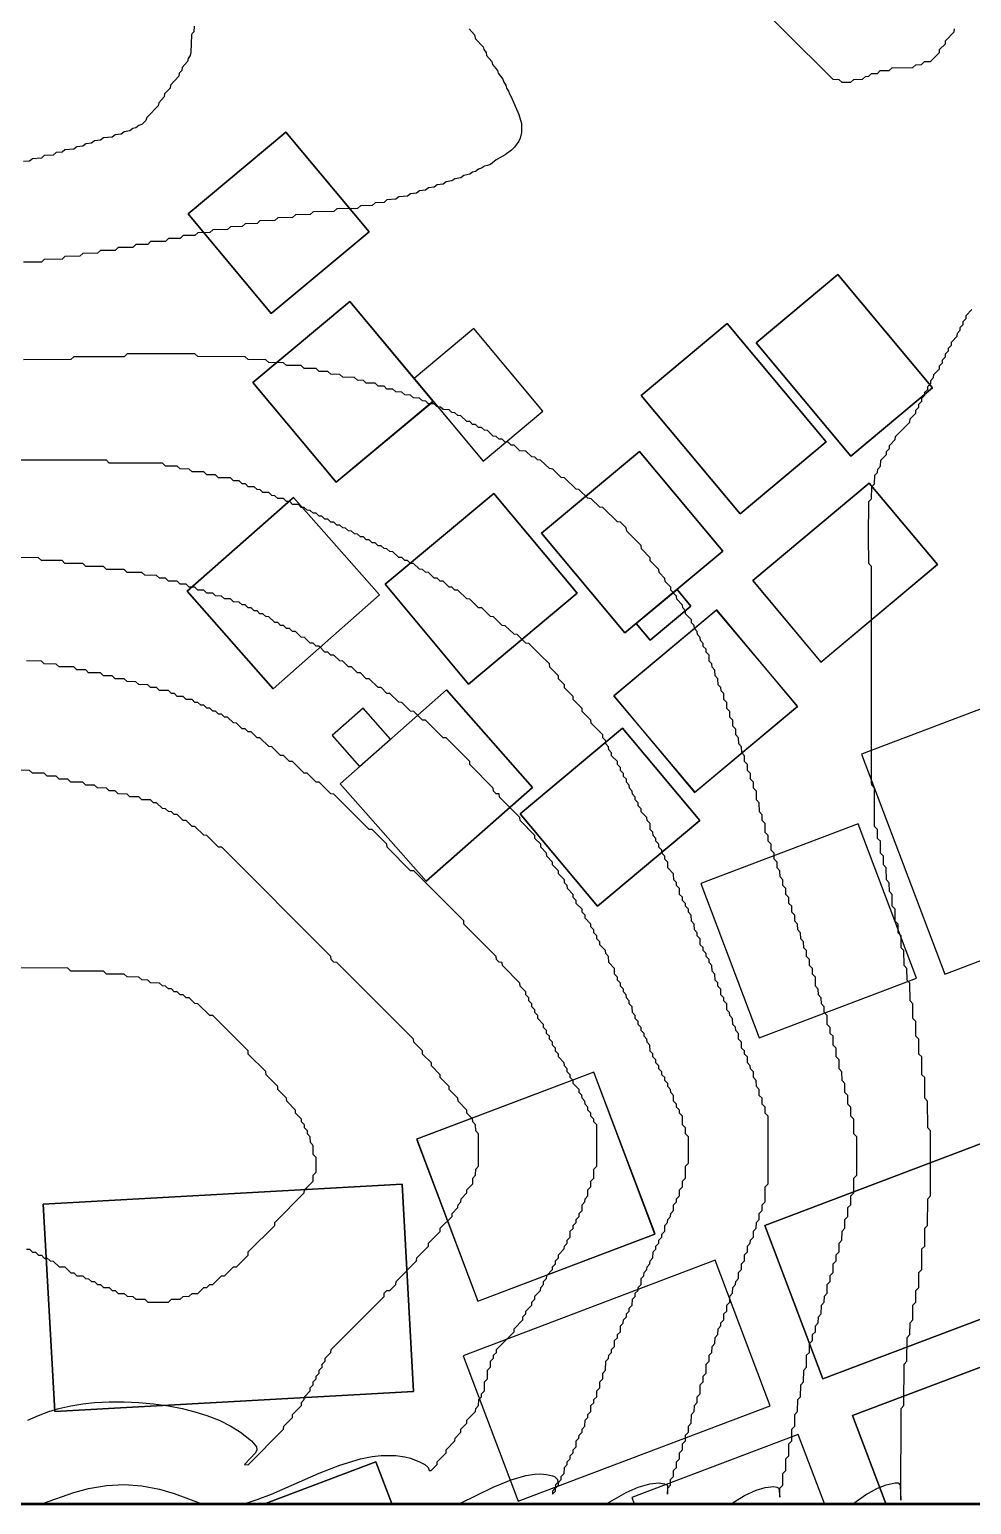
# Model space of a CAD drawing. Header units: millimetres. Extents: x 0 to 1200, y 0 to 1080.
# Drawn here: x 334.2 to 493.7, y 0 to 249.7 of the extents above; entities that cross this region are included whole.
import ezdxf

# ---------------------------------------------------------------- set-up
doc = ezdxf.new("R2010")
doc.units = ezdxf.units.MM
for name, color, linetype in [('BLDG_BOX_CAMPUS', 5, 'Continuous'), ('BLDG_BOX_RASTER', 1, 'Continuous'), ('BLDG_FOOTPRINT_CAMPUS', 8, 'Continuous'), ('BLDG_FOOTPRINT_RASTER', 12, 'Continuous'), ('CONTOUR_44', 5, 'Continuous'), ('CONTOUR_45', 5, 'Continuous'), ('CONTOUR_46', 150, 'Continuous'), ('CONTOUR_47', 150, 'Continuous'), ('CONTOUR_48', 130, 'Continuous'), ('CONTOUR_49', 90, 'Continuous'), ('CONTOUR_50', 90, 'Continuous'), ('CONTOUR_51', 3, 'Continuous'), ('CONTOUR_52', 60, 'Continuous'), ('CONTOUR_53', 50, 'Continuous'), ('CONTOUR_54', 40, 'Continuous'), ('CONTOUR_55', 40, 'Continuous'), ('CONTOUR_56', 30, 'Continuous'), ('CONTOUR_57', 30, 'Continuous'), ('CONTOUR_58', 22, 'Continuous'), ('CONTOUR_59', 22, 'Continuous'), ('CONTOUR_60', 14, 'Continuous'), ('CONTOUR_61', 14, 'Continuous'), ('CONTOUR_62', 12, 'Continuous'), ('CONTOUR_63', 12, 'Continuous'), ('CONTOUR_64', 6, 'Continuous'), ('CONTOUR_65', 6, 'Continuous'), ('CONTOUR_66', 8, 'Continuous'), ('CONTOUR_67', 7, 'Continuous'), ('MODEL_BOUNDARY', 7, 'Continuous')]:
    doc.layers.add(name, color=color, linetype=linetype)

msp = doc.modelspace()

# ---------------------------------------------------------------- linework, layer by layer
at = {"layer": 'BLDG_BOX_CAMPUS'}
for points in [[(391.75, 215.42, 122.3), (377.65, 232.31, 121.37), (361.07, 218.46, 121.7), (375.17, 201.58, 123.29), (391.75, 215.42, 122.3)], [(457.22, 196.63, 122.87), (473.25, 177.45, 122.25), (487.07, 188.99, 121.95), (471.04, 208.17, 122.72), (457.22, 196.63, 122.87)], [(372.03, 189.93, 124.34), (386.16, 173.02, 125.44), (402.56, 186.72, 123.97), (388.44, 203.63, 123.1), (372.03, 189.93, 124.34)], [(437.77, 187.71, 123.33), (454.52, 167.71, 123.13), (469.06, 179.89, 122.45), (452.31, 199.89, 122.96), (437.77, 187.71, 123.33)], [(421.14, 185.08, 123.7), (409.47, 199.05, 123.28), (399.34, 190.59, 123.82), (411.01, 176.62, 124.32), (421.14, 185.08, 123.7)], [(451.6, 161.37, 123.38), (437.5, 178.26, 123.54), (420.92, 164.41, 124.67), (435.02, 147.53, 124.8), (451.6, 161.37, 123.38)], [(476.38, 172.9, 122.03), (456.65, 156.39, 123.21), (468.21, 142.59, 122.64), (487.93, 159.1, 121.19), (476.38, 172.9, 122.03)], [(378.91, 170.47, 125.91), (360.92, 154.59, 128.07), (375.48, 138.09, 129.04), (393.47, 153.98, 126.68), (378.91, 170.47, 125.91)], [(408.52, 138.88, 127.03), (426.94, 154.27, 124.95), (412.84, 171.15, 124.6), (394.42, 155.77, 126.49), (408.52, 138.88, 127.03)], [(439.3, 146.31, 124.57), (446.19, 152.07, 123.92), (443.84, 154.89, 123.95), (436.94, 149.13, 124.6), (439.3, 146.31, 124.57)], [(446.81, 120.5, 125), (464.25, 135.08, 123.04), (450.58, 151.45, 123.68), (433.13, 136.88, 125.46), (446.81, 120.5, 125)], [(401.38, 105.51, 129.97), (419.37, 121.39, 127.44), (404.81, 137.88, 127.34), (386.82, 122, 129.76), (401.38, 105.51, 129.97)], [(385.49, 130.16, 129.15), (390.12, 124.91, 129.28), (395.37, 129.55, 128.57), (390.73, 134.79, 128.43), (385.49, 130.16, 129.15)], [(430.36, 101.26, 127.67), (447.7, 115.75, 125.11), (434.62, 131.4, 125.62), (417.28, 116.92, 127.94), (430.36, 101.26, 127.67)]]:
    msp.add_polyline3d(points, close=True, dxfattribs=at)
at = {"layer": 'BLDG_BOX_RASTER'}
for points in [[(511.93, 98.4, 118.21), (497.84, 135.61, 120.12), (475.07, 126.99, 122.16), (489.16, 89.78, 121.15), (511.93, 98.4, 118.21)], [(474.48, 115.2, 122.34), (447.88, 105.13, 125.55), (457.77, 79, 125.57), (484.37, 89.08, 121.8), (474.48, 115.2, 122.34)], [(410.14, 34.43, 130.72), (440.16, 45.8, 128.12), (429.79, 73.2, 129.44), (399.76, 61.83, 132.42), (410.14, 34.43, 130.72)], [(468.52, 21.25, 123.61), (526.76, 43.3, 115.95), (516.93, 69.28, 117.11), (458.68, 47.22, 125.81), (468.52, 21.25, 123.61)], [(338.51, 15.76, 131.97), (399.25, 19.13, 130.66), (397.3, 54.2, 132.53), (336.56, 50.83, 134.12), (338.51, 15.76, 131.97)], [(450.3, 41.33, 126.6), (407.63, 25.18, 130.43), (416.95, 0.56, 127.32), (459.62, 16.72, 124.51), (450.3, 41.33, 126.6)], [(473.56, 15.08, 122.87), (479.27, 0, 121.71), (506.07, 0, 119.26), (497, 23.95, 120.34), (473.56, 15.08, 122.87)], [(468.84, 0, 122.48), (464.36, 11.83, 123.86), (436.18, 1.16, 125.8), (436.62, 0, 125.63), (468.84, 0, 122.48)], [(395.61, 0, 128.71), (392.86, 7.25, 129.88), (373.71, 0, 129.74), (395.61, 0, 128.71)]]:
    msp.add_polyline3d(points, close=True, dxfattribs=at)
at = {"layer": 'BLDG_FOOTPRINT_CAMPUS'}
for points in [[(361.07, 218.46, 121.7), (377.65, 232.31, 121.37), (391.75, 215.42, 122.3), (375.17, 201.58, 123.29), (361.07, 218.46, 121.7)], [(457.22, 196.63, 122.87), (471.04, 208.17, 122.72), (487.07, 188.99, 121.95), (473.25, 177.45, 122.25), (457.22, 196.63, 122.87)], [(372.05, 189.91, 124.34), (388.44, 203.63, 123.1), (402.54, 186.75, 123.97), (386.16, 173.02, 125.44), (372.05, 189.91, 124.34)], [(437.77, 187.71, 123.33), (452.31, 199.89, 122.96), (469.06, 179.89, 122.45), (454.52, 167.71, 123.13), (437.77, 187.71, 123.33)], [(402.55, 186.75, 123.97), (411.01, 176.62, 124.32), (421.14, 185.08, 123.7), (409.47, 199.05, 123.28), (399.34, 190.59, 123.82), (402.55, 186.75, 123.97)], [(420.92, 164.41, 124.67), (437.5, 178.26, 123.54), (451.6, 161.37, 123.38), (435.02, 147.53, 124.8), (420.92, 164.41, 124.67)], [(468.23, 142.6, 122.64), (456.65, 156.39, 123.21), (476.36, 172.88, 122.03), (487.93, 159.1, 121.19), (468.23, 142.6, 122.64)], [(360.92, 154.59, 128.07), (378.91, 170.47, 125.91), (393.47, 153.98, 126.68), (375.48, 138.09, 129.04), (360.92, 154.59, 128.07)], [(394.42, 155.77, 126.49), (412.84, 171.15, 124.6), (426.94, 154.27, 124.95), (408.52, 138.88, 127.03), (394.42, 155.77, 126.49)], [(436.94, 149.13, 124.6), (443.84, 154.89, 123.95), (446.19, 152.07, 123.92), (439.3, 146.31, 124.57), (436.94, 149.13, 124.6)], [(446.91, 120.59, 124.99), (433.13, 136.88, 125.46), (450.48, 151.36, 123.69), (464.25, 135.08, 123.04), (446.91, 120.59, 124.99)], [(386.82, 122, 129.76), (404.81, 137.88, 127.34), (419.37, 121.39, 127.44), (401.38, 105.51, 129.97), (386.82, 122, 129.76)], [(385.49, 130.16, 129.15), (390.12, 124.91, 129.28), (395.37, 129.55, 128.57), (390.73, 134.79, 128.43), (385.49, 130.16, 129.15)], [(430.36, 101.26, 127.67), (417.28, 116.92, 127.94), (434.62, 131.4, 125.62), (447.7, 115.75, 125.11), (430.36, 101.26, 127.67)]]:
    msp.add_polyline3d(points, close=True, dxfattribs=at)
at = {"layer": 'BLDG_FOOTPRINT_RASTER'}
for points in [[(497.84, 135.61, 120.12), (475.07, 126.99, 122.16), (489.16, 89.78, 121.15), (511.93, 98.4, 118.21), (497.84, 135.61, 120.12)], [(474.48, 115.2, 122.34), (447.88, 105.13, 125.55), (457.77, 79, 125.57), (484.37, 89.08, 121.8), (474.48, 115.2, 122.34)], [(429.79, 73.2, 129.44), (399.81, 61.85, 132.42), (410.14, 34.43, 130.72), (440.11, 45.78, 128.12), (429.79, 73.2, 129.44)], [(458.68, 47.22, 125.81), (516.93, 69.28, 117.11), (526.76, 43.3, 115.95), (468.52, 21.25, 123.61), (458.68, 47.22, 125.81)], [(397.3, 54.2, 132.53), (399.25, 19.13, 130.66), (338.51, 15.76, 131.97), (336.56, 50.83, 134.12), (397.3, 54.2, 132.53)], [(450.3, 41.33, 126.6), (407.63, 25.18, 130.43), (416.95, 0.56, 127.32), (459.62, 16.72, 124.51), (450.3, 41.33, 126.6)], [(473.56, 15.08, 122.87), (497, 23.95, 120.34), (506.07, 0, 119.26), (479.27, 0, 121.71), (473.56, 15.08, 122.87)], [(464.36, 11.83, 123.86), (436.18, 1.16, 125.8), (436.62, 0, 125.63), (468.84, 0, 122.48), (464.36, 11.83, 123.86)], [(373.71, 0, 129.74), (392.86, 7.25, 129.88), (395.61, 0, 128.71), (373.71, 0, 129.74)]]:
    msp.add_polyline3d(points, close=True, dxfattribs=at)
at = {"layer": 'CONTOUR_44'}
msp.add_polyline3d([(0.25, 0.25, 88), (1199.75, 0.25, 88), (1199.75, 1079.75, 88), (0.25, 1079.75, 88), (0.25, 0.25, 88)], close=True, dxfattribs=at)
at = {"layer": 'CONTOUR_45'}
msp.add_polyline3d([(0.25, 0.25, 90), (1199.75, 0.25, 90), (1199.75, 1079.75, 90), (0.25, 1079.75, 90), (0.25, 0.25, 90)], close=True, dxfattribs=at)
at = {"layer": 'CONTOUR_46'}
msp.add_polyline3d([(0.25, 915.77, 92), (0.25, 0.25, 92), (0.25, 0.25, 92), (1199.75, 0.25, 92)], dxfattribs=at)
at = {"layer": 'CONTOUR_47'}
msp.add_polyline3d([(0.25, 720.72, 94), (0.25, 0.25, 94), (0.25, 0.25, 94), (1199.75, 0.25, 94)], dxfattribs=at)
at = {"layer": 'CONTOUR_48'}
msp.add_polyline3d([(0.25, 0.25, 96), (1199.75, 0.25, 96)], dxfattribs=at)
at = {"layer": 'CONTOUR_49'}
msp.add_polyline3d([(0.25, 0.25, 98), (1199.75, 0.25, 98)], dxfattribs=at)
at = {"layer": 'CONTOUR_50'}
msp.add_polyline3d([(0.25, 0.25, 100), (1199.75, 0.25, 100)], dxfattribs=at)
at = {"layer": 'CONTOUR_51'}
msp.add_polyline3d([(0.25, 0.25, 102), (1059.39, 0.25, 102)], dxfattribs=at)
at = {"layer": 'CONTOUR_52'}
msp.add_polyline3d([(0.25, 0.25, 104), (1020.29, 0.25, 104)], dxfattribs=at)
at = {"layer": 'CONTOUR_53'}
msp.add_polyline3d([(0.25, 0.25, 106), (991.3, 0.25, 106)], dxfattribs=at)
at = {"layer": 'CONTOUR_54'}
msp.add_polyline3d([(0.25, 0.25, 108), (968.77, 0.25, 108)], dxfattribs=at)
at = {"layer": 'CONTOUR_55'}
msp.add_polyline3d([(0.25, 0.25, 110), (945.28, 0.25, 110)], dxfattribs=at)
at = {"layer": 'CONTOUR_56'}
msp.add_polyline3d([(0.25, 0.25, 112), (599.29, 0.25, 112)], dxfattribs=at)
at = {"layer": 'CONTOUR_57'}
msp.add_polyline3d([(0.25, 0.25, 114), (570.06, 0.25, 114)], dxfattribs=at)
at = {"layer": 'CONTOUR_58'}
msp.add_polyline3d([(0.25, 0.25, 116), (543.48, 0.25, 116)], dxfattribs=at)
at = {"layer": 'CONTOUR_59'}
msp.add_polyline3d([(0.25, 0.25, 118), (518.98, 0.25, 118)], dxfattribs=at)
at = {"layer": 'CONTOUR_60'}
for points in [[(362.12, 250.25, 120), (362.04, 249.25, 120), (361.75, 248.96, 120), (361.65, 248.75, 120), (361.55, 245.75, 120), (361.45, 245.25, 120), (361.08, 244.75, 120), (360.98, 244.25, 120), (360.11, 243.25, 120), (360.02, 242.75, 120), (359.6, 242.25, 120), (359.5, 241.75, 120), (358.12, 240.25, 120), (358.03, 239.75, 120), (357.12, 238.75, 120), (357.02, 238.25, 120), (356.11, 237.25, 120), (356, 236.75, 120), (354.25, 234.95, 120), (354.09, 234.75, 120), (353.94, 234.25, 120), (353.25, 233.57, 120), (352.75, 233.43, 120), (352.25, 233.01, 120), (351.75, 232.91, 120), (351.25, 232.51, 120), (350.25, 232.37, 120), (349.75, 231.97, 120), (348.75, 231.86, 120), (348.25, 231.45, 120), (346.75, 231.34, 120), (346.25, 230.91, 120), (345.25, 230.83, 120), (344.75, 230.41, 120), (343.75, 230.33, 120), (343.25, 229.9, 120), (342.25, 229.83, 120), (341.75, 229.4, 120), (340.25, 229.32, 120), (339.75, 228.88, 120), (338.75, 228.82, 120), (338.25, 228.38, 120), (336.75, 228.31, 120), (336.25, 227.87, 120), (334.75, 227.8, 120), (334.25, 227.36, 120), (333.25, 227.31, 120)], [(58.25, 0.25, 120), (495.83, 0.25, 120)]]:
    msp.add_polyline3d(points, dxfattribs=at)
at = {"layer": 'CONTOUR_61'}
for points in [[(408.66, 249.75, 122), (409.58, 248.75, 122), (409.65, 248.25, 122), (409.75, 248.1, 122), (411.03, 246.75, 122), (411.12, 246.25, 122), (411.54, 245.75, 122), (411.62, 245.25, 122), (412.49, 244.25, 122), (412.59, 243.75, 122), (413.44, 242.75, 122), (413.56, 242.25, 122), (414.37, 241.25, 122), (414.51, 240.75, 122), (414.86, 240.25, 122), (415, 239.75, 122), (415.32, 239.25, 122), (415.48, 238.75, 122), (415.77, 238.25, 122), (417.05, 235.25, 122), (417.5, 233.75, 122), (417.5, 232.25, 122), (417.28, 231.25, 122), (417.06, 230.75, 122), (416.31, 229.75, 122), (415.84, 229.25, 122), (414.75, 228.45, 122), (413.25, 227.6, 122), (412.25, 226.84, 122), (411.75, 226.62, 122), (411.25, 226.51, 122), (410.75, 226.17, 122), (410.25, 226.01, 122), (409.75, 225.65, 122), (409.25, 225.49, 122), (408.75, 225.15, 122), (407.75, 224.94, 122), (407.25, 224.58, 122), (406.25, 224.41, 122), (405.75, 224.04, 122), (404.75, 223.89, 122), (404.25, 223.51, 122), (403.25, 223.38, 122), (402.75, 222.98, 122), (401.75, 222.87, 122), (401.25, 222.46, 122), (400.25, 222.36, 122), (399.75, 221.95, 122), (398.75, 221.85, 122), (398.25, 221.44, 122), (396.75, 221.34, 122), (396.25, 220.92, 122), (394.75, 220.83, 122), (394.25, 220.4, 122), (392.75, 220.32, 122), (392.25, 219.89, 122), (390.25, 219.81, 122), (389.75, 219.38, 122), (386.25, 219.3, 122), (385.75, 218.85, 122), (382.25, 218.79, 122), (381.75, 218.33, 122), (379.25, 218.29, 122), (378.75, 217.82, 122), (376.25, 217.78, 122), (375.75, 217.31, 122), (373.25, 217.28, 122), (372.75, 216.81, 122), (370.75, 216.78, 122), (370.25, 216.3, 122), (368.25, 216.27, 122), (367.75, 215.8, 122), (365.25, 215.77, 122), (364.75, 215.29, 122), (362.75, 215.27, 122), (362.25, 214.79, 122), (360.25, 214.77, 122), (359.75, 214.29, 122), (357.75, 214.27, 122), (357.25, 213.79, 122), (354.75, 213.77, 122), (354.25, 213.29, 122), (352.25, 213.27, 122), (351.75, 212.79, 122), (349.25, 212.77, 122), (348.75, 212.28, 122), (346.25, 212.27, 122), (345.75, 211.78, 122), (343.25, 211.77, 122), (342.75, 211.28, 122), (340.25, 211.26, 122), (339.75, 210.78, 122), (336.75, 210.76, 122), (336.25, 210.28, 122), (333.25, 210.26, 122)], [(101.75, 0.25, 122), (473.77, 0.25, 122), (475.75, 1.62, 122), (477.75, 2.74, 122), (479.25, 3.35, 122), (480.75, 3.66, 122), (481.25, 3.64, 122), (481.62, 3.25, 122), (481.75, 0.75, 122), (481.78, 16.25, 122), (482.26, 16.75, 122), (482.28, 23.75, 122), (482.76, 24.25, 122), (482.78, 28.25, 122), (483.26, 28.75, 122), (483.28, 30.75, 122), (483.76, 31.25, 122), (483.78, 33.75, 122), (484.26, 34.25, 122), (484.28, 36.25, 122), (484.76, 36.75, 122), (484.77, 39.25, 122), (485.26, 39.75, 122), (485.27, 43.25, 122), (485.76, 43.75, 122), (485.77, 46.75, 122), (486.26, 47.25, 122), (486.27, 51.75, 122), (486.76, 52.25, 122), (486.76, 63.25, 122), (486.27, 63.75, 122), (486.26, 68.25, 122), (485.77, 68.75, 122), (485.76, 72.25, 122), (485.27, 72.75, 122), (485.26, 75.75, 122), (484.77, 76.25, 122), (484.76, 78.75, 122), (484.27, 79.25, 122), (484.26, 81.75, 122), (483.77, 82.25, 122), (483.76, 84.75, 122), (483.28, 85.25, 122), (483.26, 88.25, 122), (482.78, 88.75, 122), (482.76, 90.75, 122), (482.28, 91.25, 122), (482.26, 93.75, 122), (481.78, 94.25, 122), (481.76, 96.25, 122), (481.28, 96.75, 122), (481.26, 98.25, 122), (480.78, 98.75, 122), (480.76, 100.75, 122), (480.28, 101.25, 122), (480.26, 103.25, 122), (479.78, 103.75, 122), (479.77, 105.25, 122), (479.28, 105.75, 122), (479.27, 107.75, 122), (478.78, 108.25, 122), (478.77, 109.75, 122), (478.28, 110.25, 122), (478.27, 112.25, 122), (477.78, 112.75, 122), (477.77, 114.25, 122), (477.29, 114.75, 122), (477.27, 121.25, 122), (476.79, 121.75, 122), (476.78, 122.25, 122), (476.77, 158.75, 122), (476.3, 159.25, 122), (476.28, 163.75, 122), (476.32, 169.75, 122), (476.78, 170.25, 122), (476.82, 172.25, 122), (477.28, 172.75, 122), (477.32, 174.25, 122), (477.75, 174.68, 122), (477.81, 175.25, 122), (478.29, 175.75, 122), (478.33, 176.75, 122), (479.29, 177.75, 122), (479.31, 178.25, 122), (479.79, 178.75, 122), (479.81, 179.25, 122), (480.79, 180.25, 122), (480.81, 180.75, 122), (483.25, 183.21, 122), (483.3, 183.75, 122), (484.28, 184.75, 122), (484.29, 185.25, 122), (484.78, 185.75, 122), (484.79, 186.25, 122), (485.28, 186.75, 122), (485.29, 187.25, 122), (485.78, 187.75, 122), (485.79, 188.25, 122), (486.28, 188.75, 122), (486.29, 189.25, 122), (486.78, 189.75, 122), (486.8, 190.25, 122), (487.28, 190.75, 122), (487.3, 191.25, 122), (488.28, 192.25, 122), (488.29, 192.75, 122), (488.78, 193.25, 122), (488.79, 193.75, 122), (489.28, 194.25, 122), (489.29, 194.75, 122), (489.78, 195.25, 122), (489.79, 195.75, 122), (490.28, 196.25, 122), (490.3, 196.75, 122), (491.27, 197.75, 122), (491.29, 198.25, 122), (491.78, 198.75, 122), (491.79, 199.25, 122), (492.28, 199.75, 122), (492.29, 200.25, 122), (492.78, 200.75, 122), (492.8, 201.25, 122), (493.77, 202.25, 122)]]:
    msp.add_polyline3d(points, dxfattribs=at)
at = {"layer": 'CONTOUR_62'}
for points in [[(453.75, 257.69, 124), (470.22, 241.25, 124), (471.25, 241.21, 124), (471.75, 240.73, 124), (471.75, 240.73, 124), (473.25, 240.73, 124), (473.75, 241.21, 124), (475.25, 241.23, 124), (475.75, 241.71, 124), (476.3, 241.75, 124), (476.75, 242.2, 124), (477.75, 242.22, 124), (478.25, 242.7, 124), (479.75, 242.72, 124), (480.25, 243.2, 124), (483.75, 243.23, 124), (484.25, 243.71, 124), (485.25, 243.73, 124), (485.75, 244.22, 124), (486.77, 244.25, 124), (488.27, 245.75, 124), (488.29, 246.25, 124), (489.27, 247.25, 124), (489.29, 247.75, 124), (490.78, 249.25, 124), (490.8, 249.75, 124)], [(168.75, 0.25, 124), (453.15, 0.25, 124), (455.25, 1.5, 124), (457.25, 2.44, 124), (458.75, 2.89, 124), (460.25, 3.03, 124), (460.75, 2.96, 124), (461.09, 2.75, 124), (461.25, 1.24, 124), (461.26, 2.75, 124), (461.76, 3.25, 124), (461.77, 5.25, 124), (462.26, 5.75, 124), (462.27, 7.75, 124), (462.76, 8.25, 124), (462.77, 10.25, 124), (463.26, 10.75, 124), (463.28, 12.75, 124), (463.76, 13.25, 124), (463.78, 15.25, 124), (464.26, 15.75, 124), (464.28, 17.75, 124), (464.76, 18.25, 124), (464.78, 20.25, 124), (465.26, 20.75, 124), (465.28, 22.75, 124), (465.76, 23.25, 124), (465.78, 25.25, 124), (466.26, 25.75, 124), (466.28, 27.25, 124), (466.77, 27.75, 124), (466.78, 28.75, 124), (467.26, 29.25, 124), (467.28, 30.25, 124), (467.76, 30.75, 124), (467.78, 31.75, 124), (468.26, 32.25, 124), (468.28, 33.75, 124), (468.76, 34.25, 124), (468.78, 35.25, 124), (469.26, 35.75, 124), (469.28, 37.25, 124), (469.76, 37.75, 124), (469.77, 38.75, 124), (470.26, 39.25, 124), (470.28, 40.75, 124), (470.76, 41.25, 124), (470.77, 42.25, 124), (471.26, 42.75, 124), (471.27, 44.25, 124), (471.76, 44.75, 124), (471.77, 46.25, 124), (472.26, 46.75, 124), (472.27, 48.25, 124), (472.76, 48.75, 124), (472.77, 50.25, 124), (473.26, 50.75, 124), (473.27, 52.25, 124), (473.76, 52.75, 124), (473.77, 55.25, 124), (474.26, 55.75, 124), (474.26, 62.25, 124), (473.77, 62.75, 124), (473.76, 65.25, 124), (473.27, 65.75, 124), (473.26, 67.25, 124), (472.77, 67.75, 124), (472.76, 69.25, 124), (472.27, 69.75, 124), (472.26, 71.25, 124), (471.77, 71.75, 124), (471.76, 73.25, 124), (471.27, 73.75, 124), (471.26, 75.25, 124), (470.77, 75.75, 124), (470.76, 77.25, 124), (470.27, 77.75, 124), (470.26, 79.25, 124), (469.77, 79.75, 124), (469.76, 80.75, 124), (469.27, 81.25, 124), (469.26, 82.75, 124), (468.77, 83.25, 124), (468.76, 84.25, 124), (468.27, 84.75, 124), (468.26, 85.75, 124), (467.78, 86.25, 124), (467.76, 87.25, 124), (467.28, 87.75, 124), (467.26, 89.25, 124), (466.78, 89.75, 124), (466.76, 90.75, 124), (466.28, 91.25, 124), (466.26, 92.25, 124), (465.78, 92.75, 124), (465.76, 93.75, 124), (465.28, 94.25, 124), (465.26, 95.25, 124), (464.78, 95.75, 124), (464.76, 96.75, 124), (464.28, 97.25, 124), (464.26, 98.25, 124), (463.78, 98.75, 124), (463.77, 99.75, 124), (463.28, 100.25, 124), (463.27, 101.25, 124), (462.78, 101.75, 124), (462.77, 102.75, 124), (462.28, 103.25, 124), (462.27, 104.25, 124), (461.78, 104.75, 124), (461.77, 105.75, 124), (461.28, 106.25, 124), (461.27, 107.25, 124), (460.78, 107.75, 124), (460.77, 108.75, 124), (460.28, 109.25, 124), (460.27, 110.25, 124), (459.78, 110.75, 124), (459.77, 111.75, 124), (459.28, 112.25, 124), (459.27, 113.25, 124), (458.78, 113.75, 124), (458.77, 115.25, 124), (458.28, 115.75, 124), (458.27, 116.75, 124), (457.79, 117.25, 124), (457.77, 118.75, 124), (457.28, 119.25, 124), (457.27, 120.75, 124), (456.78, 121.25, 124), (456.77, 122.25, 124), (456.28, 122.75, 124), (456.27, 123.75, 124), (455.79, 124.25, 124), (455.77, 125.25, 124), (455.29, 125.75, 124), (455.27, 126.75, 124), (454.79, 127.25, 124), (454.77, 128.25, 124), (454.29, 128.75, 124), (454.27, 129.75, 124), (453.79, 130.25, 124), (453.77, 131.25, 124), (453.29, 131.75, 124), (453.27, 132.75, 124), (452.79, 133.25, 124), (452.77, 134.25, 124), (452.29, 134.75, 124), (452.27, 135.75, 124), (451.79, 136.25, 124), (451.77, 137.25, 124), (451.29, 137.75, 124), (451.25, 138.29, 124), (450.79, 138.75, 124), (450.77, 139.75, 124), (450.29, 140.25, 124), (450.27, 141.25, 124), (449.79, 141.75, 124), (449.75, 142.3, 124), (449.3, 142.75, 124), (449.27, 143.75, 124), (448.79, 144.25, 124), (448.78, 144.75, 124), (448.29, 145.25, 124), (448.28, 145.75, 124), (447.79, 146.25, 124), (447.78, 146.75, 124), (447.3, 147.25, 124), (447.28, 147.75, 124), (446.8, 148.25, 124), (446.75, 148.8, 124), (446.3, 149.25, 124), (446.28, 149.75, 124), (445.3, 150.75, 124), (445.28, 151.25, 124), (444.8, 151.75, 124), (444.78, 152.25, 124), (443.8, 153.25, 124), (443.78, 153.75, 124), (442.81, 154.75, 124), (442.78, 155.25, 124), (441.81, 156.25, 124), (441.78, 156.75, 124), (440.81, 157.75, 124), (440.78, 158.25, 124), (439.31, 159.75, 124), (439.29, 160.25, 124), (437.82, 161.75, 124), (437.75, 162.3, 124), (435.32, 164.75, 124), (435.25, 165.3, 124), (434.25, 166.29, 124), (433.75, 166.32, 124), (431.31, 168.75, 124), (430.75, 168.83, 124), (429.31, 170.25, 124), (428.75, 170.34, 124), (427.25, 171.8, 124), (426.75, 171.84, 124), (424.81, 173.75, 124), (424.25, 173.84, 124), (422.82, 175.25, 124), (422.25, 175.34, 124), (420.75, 176.79, 124), (420.25, 176.83, 124), (419.75, 177.3, 124), (419.25, 177.33, 124), (418.25, 178.29, 124), (417.25, 178.34, 124), (416.25, 179.3, 124), (415.75, 179.33, 124), (415.25, 179.8, 124), (414.75, 179.83, 124), (414.25, 180.3, 124), (413.75, 180.33, 124), (413.25, 180.8, 124), (412.75, 180.83, 124), (411.75, 181.79, 124), (411.25, 181.82, 124), (410.75, 182.29, 124), (410.25, 182.32, 124), (409.75, 182.79, 124), (409.25, 182.82, 124), (408.75, 183.29, 124), (408.25, 183.32, 124), (407.25, 184.29, 124), (406.75, 184.31, 124), (406.25, 184.79, 124), (405.75, 184.81, 124), (405.25, 185.28, 124), (404.25, 185.32, 124), (403.82, 185.75, 124), (403.25, 185.81, 124), (402.75, 186.28, 124), (401.75, 186.31, 124), (401.31, 186.75, 124), (400.75, 186.81, 124), (400.25, 187.28, 124), (399.25, 187.31, 124), (398.75, 187.78, 124), (397.75, 187.81, 124), (397.25, 188.28, 124), (396.25, 188.31, 124), (395.75, 188.78, 124), (394.75, 188.8, 124), (394.25, 189.28, 124), (393.25, 189.3, 124), (392.75, 189.78, 124), (391.25, 189.8, 124), (390.75, 190.28, 124), (389.75, 190.3, 124), (389.25, 190.77, 124), (387.25, 190.8, 124), (386.75, 191.27, 124), (385.25, 191.3, 124), (384.75, 191.77, 124), (383.25, 191.79, 124), (382.75, 192.27, 124), (380.75, 192.29, 124), (380.25, 192.77, 124), (377.75, 192.79, 124), (377.25, 193.27, 124), (374.75, 193.29, 124), (374.25, 193.77, 124), (371.25, 193.79, 124), (370.75, 194.27, 124), (362.75, 194.29, 124), (362.25, 194.77, 124), (350.75, 194.76, 124), (350.25, 194.28, 124), (341.75, 194.26, 124), (341.25, 193.78, 124), (333.25, 193.76, 124)]]:
    msp.add_polyline3d(points, dxfattribs=at)
at = {"layer": 'CONTOUR_63'}
msp.add_polyline3d([(244.25, 0.25, 126), (432.08, 0.25, 126), (435.25, 2.01, 126), (437.25, 2.91, 126), (439.25, 3.51, 126), (440.75, 3.66, 126), (441.75, 3.52, 126), (442.22, 3.25, 126), (442.25, 1.74, 126), (442.26, 2.75, 126), (442.76, 3.25, 126), (442.76, 4.25, 126), (443.26, 4.75, 126), (443.27, 5.75, 126), (443.76, 6.25, 126), (443.77, 7.25, 126), (444.26, 7.75, 126), (444.27, 8.75, 126), (444.76, 9.25, 126), (444.77, 10.25, 126), (445.26, 10.75, 126), (445.27, 11.75, 126), (445.76, 12.25, 126), (445.77, 13.25, 126), (446.26, 13.75, 126), (446.28, 15.25, 126), (446.76, 15.75, 126), (446.78, 16.75, 126), (447.26, 17.25, 126), (447.28, 18.25, 126), (447.76, 18.75, 126), (447.78, 20.25, 126), (448.26, 20.75, 126), (448.28, 21.75, 126), (448.76, 22.25, 126), (448.78, 23.75, 126), (449.26, 24.25, 126), (449.28, 25.25, 126), (449.76, 25.75, 126), (449.78, 26.75, 126), (450.26, 27.25, 126), (450.28, 28.25, 126), (450.76, 28.75, 126), (450.78, 29.75, 126), (451.25, 30.22, 126), (451.27, 30.75, 126), (451.76, 31.25, 126), (451.78, 32.25, 126), (452.26, 32.75, 126), (452.28, 33.75, 126), (452.76, 34.25, 126), (452.78, 35.25, 126), (453.26, 35.75, 126), (453.28, 36.75, 126), (453.75, 37.22, 126), (453.77, 37.75, 126), (454.26, 38.25, 126), (454.27, 39.25, 126), (454.76, 39.75, 126), (454.77, 40.75, 126), (455.26, 41.25, 126), (455.27, 42.25, 126), (455.76, 42.75, 126), (455.78, 43.75, 126), (456.25, 44.22, 126), (456.27, 44.75, 126), (456.76, 45.25, 126), (456.77, 46.25, 126), (457.26, 46.75, 126), (457.27, 47.75, 126), (457.76, 48.25, 126), (457.77, 49.25, 126), (458.26, 49.75, 126), (458.27, 50.75, 126), (458.76, 51.25, 126), (458.77, 53.75, 126), (459.26, 54.25, 126), (459.26, 65.75, 126), (458.77, 66.25, 126), (458.76, 67.25, 126), (458.27, 67.75, 126), (458.26, 68.75, 126), (457.77, 69.25, 126), (457.76, 70.25, 126), (457.27, 70.75, 126), (457.26, 71.75, 126), (456.77, 72.25, 126), (456.76, 73.25, 126), (456.27, 73.75, 126), (456.25, 74.27, 126), (455.77, 74.75, 126), (455.76, 75.75, 126), (455.27, 76.25, 126), (455.25, 76.78, 126), (454.78, 77.25, 126), (454.76, 78.25, 126), (454.27, 78.75, 126), (454.26, 79.75, 126), (453.77, 80.25, 126), (453.75, 80.78, 126), (453.28, 81.25, 126), (453.26, 82.25, 126), (452.77, 82.75, 126), (452.75, 83.28, 126), (452.28, 83.75, 126), (452.26, 84.75, 126), (451.77, 85.25, 126), (451.75, 85.78, 126), (451.28, 86.25, 126), (451.26, 87.25, 126), (450.77, 87.75, 126), (450.75, 88.28, 126), (450.28, 88.75, 126), (450.26, 89.75, 126), (449.78, 90.25, 126), (449.76, 91.25, 126), (449.27, 91.75, 126), (449.27, 92.25, 126), (448.78, 92.75, 126), (448.77, 93.25, 126), (448.28, 93.75, 126), (448.25, 94.28, 126), (447.78, 94.75, 126), (447.76, 95.75, 126), (447.28, 96.25, 126), (447.25, 96.78, 126), (446.78, 97.25, 126), (446.76, 98.25, 126), (446.28, 98.75, 126), (446.26, 99.75, 126), (445.77, 100.25, 126), (445.77, 100.75, 126), (445.28, 101.25, 126), (445.27, 101.75, 126), (444.78, 102.25, 126), (444.75, 102.78, 126), (444.28, 103.25, 126), (444.27, 104.25, 126), (443.78, 104.75, 126), (443.75, 105.28, 126), (443.28, 105.75, 126), (443.26, 106.75, 126), (442.28, 107.75, 126), (442.27, 108.75, 126), (441.78, 109.25, 126), (441.77, 109.75, 126), (441.28, 110.25, 126), (441.27, 110.75, 126), (440.78, 111.25, 126), (440.77, 111.75, 126), (440.28, 112.25, 126), (440.27, 112.75, 126), (439.78, 113.25, 126), (439.75, 113.78, 126), (439.28, 114.25, 126), (439.27, 115.25, 126), (438.78, 115.75, 126), (438.75, 116.27, 126), (437.78, 117.25, 126), (437.77, 117.75, 126), (437.28, 118.25, 126), (437.27, 118.75, 126), (436.78, 119.25, 126), (436.77, 119.75, 126), (436.28, 120.25, 126), (436.27, 120.75, 126), (435.78, 121.25, 126), (435.77, 121.75, 126), (435.28, 122.25, 126), (435.27, 122.75, 126), (434.78, 123.25, 126), (434.77, 123.75, 126), (434.28, 124.25, 126), (434.27, 124.75, 126), (433.78, 125.25, 126), (433.77, 125.75, 126), (432.78, 126.75, 126), (432.77, 127.25, 126), (432.28, 127.75, 126), (432.27, 128.25, 126), (431.78, 128.75, 126), (431.77, 129.25, 126), (431.28, 129.75, 126), (431.27, 130.25, 126), (429.29, 132.25, 126), (429.25, 132.78, 126), (427.79, 134.25, 126), (427.77, 134.75, 126), (426.29, 136.25, 126), (426.25, 136.78, 126), (424.79, 138.25, 126), (424.77, 138.75, 126), (423.79, 139.75, 126), (423.77, 140.25, 126), (422.29, 141.75, 126), (422.25, 142.28, 126), (420.75, 143.78, 126), (418.78, 145.75, 126), (418.25, 145.79, 126), (416.78, 147.25, 126), (416.25, 147.29, 126), (414.78, 148.75, 126), (414.25, 148.79, 126), (412.78, 150.25, 126), (412.25, 150.29, 126), (410.78, 151.75, 126), (410.25, 151.79, 126), (408.78, 153.25, 126), (408.25, 153.29, 126), (406.75, 154.77, 126), (406.25, 154.79, 126), (405.75, 155.27, 126), (405.25, 155.29, 126), (404.25, 156.27, 126), (403.75, 156.29, 126), (403.25, 156.77, 126), (402.75, 156.79, 126), (401.78, 157.75, 126), (401.25, 157.79, 126), (400.75, 158.27, 126), (400.25, 158.29, 126), (399.25, 159.27, 126), (398.75, 159.29, 126), (398.25, 159.77, 126), (397.75, 159.79, 126), (397.25, 160.27, 126), (396.75, 160.29, 126), (395.75, 161.27, 126), (395.25, 161.29, 126), (394.75, 161.77, 126), (394.25, 161.79, 126), (393.75, 162.27, 126), (393.25, 162.29, 126), (392.75, 162.77, 126), (392.25, 162.79, 126), (391.75, 163.27, 126), (391.25, 163.29, 126), (390.75, 163.77, 126), (390.25, 163.79, 126), (389.75, 164.27, 126), (389.25, 164.29, 126), (388.75, 164.77, 126), (388.25, 164.79, 126), (387.75, 165.27, 126), (387.25, 165.29, 126), (386.75, 165.77, 126), (386.25, 165.79, 126), (385.75, 166.27, 126), (385.25, 166.29, 126), (384.75, 166.77, 126), (384.25, 166.79, 126), (383.75, 167.27, 126), (383.25, 167.29, 126), (382.75, 167.77, 126), (382.25, 167.79, 126), (381.75, 168.27, 126), (381.25, 168.28, 126), (380.75, 168.77, 126), (380.25, 168.78, 126), (379.75, 169.27, 126), (378.75, 169.29, 126), (378.29, 169.75, 126), (377.75, 169.78, 126), (377.25, 170.27, 126), (376.25, 170.29, 126), (375.79, 170.75, 126), (375.25, 170.78, 126), (374.75, 171.27, 126), (373.75, 171.29, 126), (373.29, 171.75, 126), (372.75, 171.78, 126), (372.25, 172.27, 126), (371.25, 172.28, 126), (370.78, 172.75, 126), (370.25, 172.78, 126), (369.75, 173.27, 126), (368.75, 173.28, 126), (368.25, 173.77, 126), (366.25, 173.78, 126), (365.75, 174.27, 126), (364.25, 174.28, 126), (363.75, 174.77, 126), (361.75, 174.78, 126), (361.25, 175.27, 126), (359.75, 175.28, 126), (359.25, 175.76, 126), (357.25, 175.78, 126), (356.75, 176.26, 126), (347.75, 176.28, 126), (347.25, 176.76, 126), (331.75, 176.78, 126)], dxfattribs=at)
at = {"layer": 'CONTOUR_64'}
msp.add_polyline3d([(304.75, 0.25, 128), (407.18, 0.25, 128), (412.75, 2.94, 128), (415.75, 4.16, 128), (418.25, 4.89, 128), (419.75, 5.13, 128), (420.75, 5.17, 128), (421.75, 5.1, 128), (422.75, 4.87, 128), (423.11, 4.75, 128), (423.63, 4.25, 128), (423.66, 3.75, 128), (423.25, 3.34, 128), (423.22, 2.75, 128), (422.75, 2.28, 128), (422.75, 1.75, 128), (423.25, 2.25, 128), (423.26, 2.75, 128), (423.76, 3.25, 128), (423.76, 3.75, 128), (424.26, 4.25, 128), (424.26, 4.75, 128), (424.76, 5.25, 128), (424.77, 6.25, 128), (425.26, 6.75, 128), (425.27, 7.25, 128), (425.76, 7.75, 128), (425.77, 8.25, 128), (426.25, 8.73, 128), (426.27, 9.25, 128), (426.76, 9.75, 128), (426.77, 10.75, 128), (427.25, 11.23, 128), (427.27, 11.75, 128), (427.76, 12.25, 128), (427.77, 12.75, 128), (428.26, 13.25, 128), (428.27, 14.25, 128), (428.75, 14.73, 128), (428.77, 15.25, 128), (429.26, 15.75, 128), (429.28, 16.75, 128), (429.75, 17.22, 128), (429.77, 17.75, 128), (430.26, 18.25, 128), (430.27, 19.25, 128), (430.76, 19.75, 128), (430.78, 20.75, 128), (431.26, 21.25, 128), (431.28, 22.25, 128), (431.76, 22.75, 128), (431.78, 24.25, 128), (432.25, 24.72, 128), (432.28, 25.25, 128), (432.77, 25.75, 128), (432.78, 26.25, 128), (433.26, 26.75, 128), (433.28, 27.75, 128), (433.75, 28.22, 128), (433.78, 28.75, 128), (434.26, 29.25, 128), (434.28, 30.25, 128), (434.75, 30.72, 128), (434.78, 31.25, 128), (435.27, 31.75, 128), (435.28, 32.25, 128), (435.77, 32.75, 128), (435.77, 33.25, 128), (436.26, 33.75, 128), (436.28, 34.75, 128), (436.75, 35.22, 128), (436.77, 35.75, 128), (437.26, 36.25, 128), (437.27, 36.75, 128), (437.76, 37.25, 128), (437.78, 38.25, 128), (438.25, 38.72, 128), (438.27, 39.25, 128), (438.76, 39.75, 128), (438.77, 40.25, 128), (439.26, 40.75, 128), (439.27, 41.25, 128), (439.76, 41.75, 128), (439.78, 42.75, 128), (440.25, 43.22, 128), (440.27, 43.75, 128), (440.76, 44.25, 128), (440.77, 44.75, 128), (441.26, 45.25, 128), (441.27, 45.75, 128), (441.76, 46.25, 128), (441.77, 47.25, 128), (442.25, 47.73, 128), (442.27, 48.25, 128), (442.76, 48.75, 128), (442.77, 49.25, 128), (443.26, 49.75, 128), (443.27, 50.75, 128), (443.75, 51.23, 128), (443.77, 51.75, 128), (444.26, 52.25, 128), (444.27, 53.25, 128), (444.76, 53.75, 128), (444.77, 54.75, 128), (445.26, 55.25, 128), (445.27, 57.25, 128), (445.76, 57.75, 128), (445.76, 62.25, 128), (445.27, 62.75, 128), (445.26, 63.75, 128), (444.77, 64.25, 128), (444.76, 65.75, 128), (444.27, 66.25, 128), (444.26, 66.75, 128), (443.77, 67.25, 128), (443.75, 67.77, 128), (443.27, 68.25, 128), (443.26, 69.25, 128), (442.77, 69.75, 128), (442.76, 70.25, 128), (442.27, 70.75, 128), (442.26, 71.25, 128), (441.77, 71.75, 128), (441.76, 72.25, 128), (441.27, 72.75, 128), (441.26, 73.25, 128), (440.77, 73.75, 128), (440.76, 74.25, 128), (440.27, 74.75, 128), (440.26, 75.25, 128), (439.77, 75.75, 128), (439.75, 76.28, 128), (439.28, 76.75, 128), (439.26, 77.75, 128), (438.77, 78.25, 128), (438.76, 78.75, 128), (438.27, 79.25, 128), (438.26, 79.75, 128), (437.77, 80.25, 128), (437.76, 80.75, 128), (437.27, 81.25, 128), (437.26, 81.75, 128), (436.77, 82.25, 128), (436.75, 82.78, 128), (436.28, 83.25, 128), (436.26, 84.25, 128), (435.77, 84.75, 128), (435.76, 85.25, 128), (435.27, 85.75, 128), (435.26, 86.25, 128), (434.77, 86.75, 128), (434.76, 87.25, 128), (434.27, 87.75, 128), (434.27, 88.25, 128), (433.77, 88.75, 128), (433.75, 89.28, 128), (433.28, 89.75, 128), (433.26, 90.75, 128), (432.28, 91.75, 128), (432.26, 92.75, 128), (431.77, 93.25, 128), (431.76, 93.75, 128), (430.78, 94.75, 128), (430.77, 95.25, 128), (430.28, 95.75, 128), (430.27, 96.25, 128), (429.77, 96.75, 128), (429.77, 97.25, 128), (429.27, 97.75, 128), (429.26, 98.25, 128), (428.28, 99.25, 128), (428.27, 99.75, 128), (427.78, 100.25, 128), (427.77, 100.75, 128), (426.78, 101.75, 128), (426.77, 102.25, 128), (426.28, 102.75, 128), (426.27, 103.25, 128), (425.28, 104.25, 128), (425.27, 104.75, 128), (424.78, 105.25, 128), (424.77, 105.75, 128), (423.78, 106.75, 128), (423.77, 107.25, 128), (422.78, 108.25, 128), (422.77, 108.75, 128), (421.78, 109.75, 128), (421.75, 110.27, 128), (420.78, 111.25, 128), (420.77, 111.75, 128), (419.78, 112.75, 128), (419.77, 113.25, 128), (417.28, 115.75, 128), (417.25, 116.27, 128), (413.78, 119.75, 128), (413.75, 120.27, 128), (413.25, 120.29, 128), (412.79, 120.75, 128), (412.75, 121.27, 128), (408.78, 125.25, 128), (408.75, 125.77, 128), (404.77, 129.75, 128), (404.25, 129.78, 128), (401.25, 132.77, 128), (400.75, 132.78, 128), (399.28, 134.25, 128), (398.75, 134.28, 128), (397.28, 135.75, 128), (396.75, 135.78, 128), (395.25, 137.27, 128), (394.75, 137.28, 128), (393.75, 138.27, 128), (393.25, 138.28, 128), (391.75, 139.77, 128), (391.25, 139.78, 128), (390.28, 140.75, 128), (389.75, 140.78, 128), (388.75, 141.77, 128), (388.25, 141.78, 128), (387.25, 142.77, 128), (386.75, 142.78, 128), (385.75, 143.77, 128), (385.25, 143.78, 128), (384.75, 144.27, 128), (384.25, 144.28, 128), (383.25, 145.27, 128), (382.75, 145.28, 128), (382.25, 145.77, 128), (381.75, 145.78, 128), (380.78, 146.75, 128), (380.25, 146.78, 128), (379.25, 147.77, 128), (378.75, 147.78, 128), (378.25, 148.27, 128), (377.75, 148.28, 128), (377.25, 148.77, 128), (376.75, 148.78, 128), (376.25, 149.27, 128), (375.75, 149.28, 128), (374.75, 150.27, 128), (374.25, 150.28, 128), (373.75, 150.77, 128), (373.25, 150.78, 128), (372.75, 151.27, 128), (372.25, 151.28, 128), (371.75, 151.77, 128), (371.25, 151.78, 128), (370.75, 152.27, 128), (370.25, 152.28, 128), (369.75, 152.76, 128), (368.75, 152.78, 128), (368.25, 153.27, 128), (367.25, 153.28, 128), (366.75, 153.77, 128), (365.75, 153.78, 128), (365.25, 154.27, 128), (364.25, 154.28, 128), (363.75, 154.77, 128), (362.75, 154.78, 128), (362.25, 155.27, 128), (361.25, 155.28, 128), (360.75, 155.77, 128), (359.75, 155.78, 128), (359.25, 156.26, 128), (357.75, 156.28, 128), (357.25, 156.77, 128), (356.25, 156.78, 128), (355.75, 157.26, 128), (353.75, 157.28, 128), (353.25, 157.76, 128), (350.75, 157.78, 128), (350.25, 158.26, 128), (347.25, 158.28, 128), (346.75, 158.76, 128), (343.75, 158.78, 128), (343.25, 159.26, 128), (340.25, 159.28, 128), (339.75, 159.76, 128), (336.25, 159.78, 128), (335.75, 160.26, 128), (331.75, 160.28, 128)], dxfattribs=at)
at = {"layer": 'CONTOUR_65'}
msp.add_polyline3d([(329.75, 0.25, 130), (336.59, 0.25, 130), (341.75, 2.02, 130), (344.25, 2.72, 130), (347.25, 3.22, 130), (350.25, 3.37, 130), (353.25, 3.18, 130), (356.25, 2.62, 130), (358.75, 1.88, 130), (363.14, 0.25, 130), (370.91, 0.25, 130), (372.75, 0.82, 130), (375.2, 1.75, 130), (383.25, 5.29, 130), (386.75, 6.68, 130), (390.25, 7.73, 130), (392.25, 8.12, 130), (393.75, 8.3, 130), (396.25, 8.3, 130), (397.75, 8.09, 130), (398.75, 7.84, 130), (400.27, 7.25, 130), (401.16, 6.75, 130), (401.73, 6.25, 130), (401.9, 5.75, 130), (402.25, 5.74, 130), (403.26, 6.75, 130), (403.26, 7.25, 130), (404.76, 8.75, 130), (404.77, 9.25, 130), (406.26, 10.75, 130), (406.27, 11.25, 130), (407.26, 12.25, 130), (407.27, 12.75, 130), (408.26, 13.75, 130), (408.27, 14.25, 130), (409.76, 15.75, 130), (409.77, 16.25, 130), (410.26, 16.75, 130), (410.27, 17.75, 130), (410.75, 18.23, 130), (410.77, 18.75, 130), (411.26, 19.25, 130), (411.28, 20.75, 130), (411.76, 21.25, 130), (411.78, 22.75, 130), (412.27, 23.25, 130), (412.29, 24.25, 130), (412.77, 24.75, 130), (412.78, 25.25, 130), (413.27, 25.75, 130), (413.29, 26.25, 130), (416.25, 29.23, 130), (416.28, 29.75, 130), (417.76, 31.25, 130), (417.77, 31.75, 130), (418.27, 32.25, 130), (418.28, 32.75, 130), (419.25, 33.73, 130), (419.27, 34.25, 130), (419.77, 34.75, 130), (419.78, 35.25, 130), (420.76, 36.25, 130), (420.77, 36.75, 130), (421.26, 37.25, 130), (421.27, 37.75, 130), (421.77, 38.25, 130), (421.78, 38.75, 130), (422.76, 39.75, 130), (422.77, 40.25, 130), (423.26, 40.75, 130), (423.27, 41.25, 130), (423.76, 41.75, 130), (423.77, 42.25, 130), (424.76, 43.25, 130), (424.77, 43.75, 130), (425.25, 44.23, 130), (425.27, 44.75, 130), (425.76, 45.25, 130), (425.77, 46.25, 130), (426.25, 46.73, 130), (426.27, 47.25, 130), (426.76, 47.75, 130), (426.77, 48.25, 130), (427.26, 48.75, 130), (427.27, 49.25, 130), (427.76, 49.75, 130), (427.77, 50.75, 130), (428.25, 51.23, 130), (428.27, 51.75, 130), (428.76, 52.25, 130), (428.77, 53.25, 130), (429.26, 53.75, 130), (429.27, 54.75, 130), (429.76, 55.25, 130), (429.77, 56.75, 130), (430.26, 57.25, 130), (430.26, 64.25, 130), (429.77, 64.75, 130), (429.76, 65.25, 130), (429.27, 65.75, 130), (429.26, 66.25, 130), (428.77, 66.75, 130), (428.76, 67.25, 130), (428.27, 67.75, 130), (428.26, 68.25, 130), (427.77, 68.75, 130), (427.75, 69.27, 130), (427.27, 69.75, 130), (427.26, 70.25, 130), (426.27, 71.25, 130), (426.26, 71.75, 130), (425.77, 72.25, 130), (425.76, 72.75, 130), (425.27, 73.25, 130), (425.26, 73.75, 130), (424.77, 74.25, 130), (424.76, 74.75, 130), (423.78, 75.75, 130), (423.77, 76.25, 130), (423.27, 76.75, 130), (423.26, 77.25, 130), (422.77, 77.75, 130), (422.76, 78.25, 130), (422.27, 78.75, 130), (422.26, 79.25, 130), (421.77, 79.75, 130), (421.76, 80.25, 130), (421.27, 80.75, 130), (421.26, 81.25, 130), (420.28, 82.25, 130), (420.27, 82.75, 130), (419.77, 83.25, 130), (419.76, 83.75, 130), (419.27, 84.25, 130), (419.26, 84.75, 130), (418.77, 85.25, 130), (418.76, 85.75, 130), (418.27, 86.25, 130), (418.26, 86.75, 130), (417.27, 87.75, 130), (417.25, 88.27, 130), (414.28, 91.25, 130), (414.26, 91.75, 130), (413.75, 91.78, 130), (413.28, 92.25, 130), (413.25, 92.77, 130), (407.78, 98.25, 130), (407.75, 98.77, 130), (404.25, 102.27, 130), (399.27, 107.25, 130), (398.75, 107.28, 130), (394.78, 111.25, 130), (394.75, 111.77, 130), (392.77, 113.75, 130), (392.25, 114.27, 130), (391.75, 114.28, 130), (385.77, 120.25, 130), (385.25, 120.28, 130), (383.27, 122.25, 130), (382.75, 122.28, 130), (381.25, 123.77, 130), (380.75, 123.78, 130), (378.77, 125.75, 130), (378.25, 125.78, 130), (377.25, 126.77, 130), (376.75, 126.78, 130), (375.25, 128.27, 130), (374.75, 128.28, 130), (373.25, 129.77, 130), (372.75, 129.78, 130), (371.75, 130.77, 130), (371.25, 130.78, 130), (370.75, 131.27, 130), (370.25, 131.28, 130), (369.27, 132.25, 130), (368.75, 132.28, 130), (367.75, 133.27, 130), (367.25, 133.28, 130), (366.75, 133.77, 130), (366.25, 133.78, 130), (365.75, 134.27, 130), (365.25, 134.28, 130), (364.75, 134.77, 130), (364.25, 134.78, 130), (363.75, 135.27, 130), (363.25, 135.28, 130), (362.75, 135.77, 130), (362.25, 135.77, 130), (361.75, 136.26, 130), (360.75, 136.28, 130), (360.25, 136.76, 130), (359.25, 136.78, 130), (358.78, 137.25, 130), (358.25, 137.28, 130), (357.75, 137.76, 130), (356.25, 137.78, 130), (355.75, 138.26, 130), (354.75, 138.28, 130), (354.25, 138.76, 130), (352.75, 138.78, 130), (352.25, 139.26, 130), (350.75, 139.28, 130), (350.25, 139.76, 130), (348.75, 139.78, 130), (348.25, 140.26, 130), (346.75, 140.28, 130), (346.25, 140.76, 130), (344.25, 140.78, 130), (343.75, 141.26, 130), (342.25, 141.28, 130), (341.75, 141.76, 130), (339.25, 141.78, 130), (338.75, 142.26, 130), (336.75, 142.28, 130), (336.25, 142.76, 130), (333.75, 142.78, 130)], dxfattribs=at)
at = {"layer": 'CONTOUR_66'}
msp.add_polyline3d([(333.95, 14.25, 132), (335.75, 15.09, 132), (337.53, 15.75, 132), (339.22, 16.25, 132), (341.25, 16.71, 132), (343.25, 17.03, 132), (345.25, 17.25, 132), (347.75, 17.38, 132), (350.25, 17.39, 132), (352.75, 17.28, 132), (355.25, 17.05, 132), (357.75, 16.7, 132), (360.09, 16.25, 132), (362.25, 15.71, 132), (364.25, 15.07, 132), (366.32, 14.25, 132), (368.32, 13.25, 132), (369.94, 12.25, 132), (371.82, 10.75, 132), (372.65, 9.75, 132), (372.71, 9.25, 132), (372.47, 8.75, 132), (370.66, 6.75, 132), (371.25, 6.74, 132), (377.25, 12.74, 132), (377.27, 13.25, 132), (378.75, 14.74, 132), (378.77, 15.25, 132), (380.26, 16.75, 132), (380.27, 17.25, 132), (380.76, 17.75, 132), (380.77, 18.25, 132), (381.76, 19.25, 132), (381.77, 19.75, 132), (382.27, 20.25, 132), (382.28, 20.75, 132), (382.77, 21.25, 132), (382.78, 21.75, 132), (383.27, 22.25, 132), (383.28, 22.75, 132), (383.77, 23.25, 132), (383.78, 23.75, 132), (384.27, 24.25, 132), (384.29, 24.75, 132), (385.27, 25.75, 132), (385.29, 26.25, 132), (394.25, 35.22, 132), (394.3, 35.75, 132), (394.75, 36.2, 132), (395.25, 36.23, 132), (396.25, 37.22, 132), (396.29, 37.75, 132), (399.75, 41.23, 132), (399.78, 41.75, 132), (401.75, 43.73, 132), (401.78, 44.25, 132), (403.75, 46.23, 132), (403.78, 46.75, 132), (405.77, 48.75, 132), (405.78, 49.25, 132), (406.77, 50.25, 132), (406.78, 50.75, 132), (407.27, 51.25, 132), (407.28, 51.75, 132), (408.25, 52.73, 132), (408.27, 53.25, 132), (409.26, 54.25, 132), (409.27, 55.25, 132), (409.76, 55.75, 132), (409.77, 56.75, 132), (410.26, 57.25, 132), (410.26, 62.75, 132), (409.77, 63.25, 132), (409.76, 64.25, 132), (409.27, 64.75, 132), (409.25, 65.27, 132), (408.27, 66.25, 132), (408.25, 66.77, 132), (406.78, 68.25, 132), (406.77, 68.75, 132), (405.28, 70.25, 132), (405.27, 70.75, 132), (403.78, 72.25, 132), (403.77, 72.75, 132), (402.28, 74.25, 132), (402.27, 74.75, 132), (400.78, 76.25, 132), (400.75, 76.77, 132), (399.28, 78.25, 132), (399.25, 78.77, 132), (386.28, 91.75, 132), (385.75, 91.8, 132), (385.3, 92.25, 132), (385.25, 92.78, 132), (366.77, 111.25, 132), (366.25, 111.28, 132), (364.27, 113.25, 132), (363.75, 113.28, 132), (362.25, 114.77, 132), (361.75, 114.78, 132), (360.77, 115.75, 132), (360.25, 115.78, 132), (359.25, 116.77, 132), (358.75, 116.77, 132), (358.25, 117.27, 132), (357.75, 117.28, 132), (357.25, 117.77, 132), (356.75, 117.78, 132), (355.75, 118.76, 132), (355.25, 118.77, 132), (354.75, 119.26, 132), (353.25, 119.28, 132), (352.75, 119.76, 132), (351.25, 119.78, 132), (350.75, 120.26, 132), (349.25, 120.28, 132), (348.75, 120.77, 132), (347.75, 120.78, 132), (347.25, 121.26, 132), (345.75, 121.28, 132), (345.25, 121.76, 132), (343.75, 121.78, 132), (343.25, 122.26, 132), (341.25, 122.28, 132), (340.75, 122.77, 132), (339.25, 122.78, 132), (338.75, 123.27, 132), (337.25, 123.28, 132), (336.75, 123.76, 132), (334.75, 123.78, 132), (334.25, 124.26, 132), (331.75, 124.28, 132)], dxfattribs=at)
at = {"layer": 'CONTOUR_67'}
msp.add_polyline3d([(333.75, 43.22, 134), (334.25, 43.21, 134), (334.75, 42.72, 134), (335.25, 42.71, 134), (335.75, 42.22, 134), (336.25, 42.21, 134), (336.75, 41.72, 134), (337.25, 41.71, 134), (337.75, 41.22, 134), (338.25, 41.21, 134), (339.25, 40.23, 134), (340.25, 40.21, 134), (341.25, 39.23, 134), (341.75, 39.22, 134), (342.25, 38.73, 134), (343.25, 38.71, 134), (343.71, 38.25, 134), (344.25, 38.22, 134), (344.75, 37.73, 134), (345.25, 37.72, 134), (345.75, 37.23, 134), (346.25, 37.22, 134), (346.75, 36.73, 134), (347.75, 36.72, 134), (348.22, 36.25, 134), (348.75, 36.22, 134), (349.25, 35.73, 134), (350.25, 35.72, 134), (350.75, 35.24, 134), (351.75, 35.22, 134), (352.25, 34.74, 134), (353.75, 34.73, 134), (354.25, 34.24, 134), (354.25, 34.24, 134), (357.75, 34.24, 134), (358.25, 34.73, 134), (359.75, 34.74, 134), (360.25, 35.23, 134), (361.25, 35.24, 134), (361.75, 35.72, 134), (362.75, 35.74, 134), (363.75, 36.72, 134), (364.25, 36.73, 134), (364.75, 37.22, 134), (365.27, 37.25, 134), (366.75, 38.72, 134), (367.25, 38.73, 134), (368.75, 40.22, 134), (369.27, 40.25, 134), (371.25, 42.23, 134), (371.28, 42.75, 134), (375.75, 47.23, 134), (375.78, 47.75, 134), (380.75, 52.73, 134), (380.78, 53.25, 134), (382.26, 54.75, 134), (382.27, 55.75, 134), (382.76, 56.25, 134), (382.76, 58.75, 134), (382.28, 59.25, 134), (382.26, 60.75, 134), (381.78, 61.25, 134), (381.76, 62.25, 134), (381.27, 62.75, 134), (381.27, 63.25, 134), (380.78, 63.75, 134), (380.77, 64.25, 134), (380.28, 64.75, 134), (380.27, 65.25, 134), (379.28, 66.25, 134), (379.27, 66.75, 134), (377.78, 68.25, 134), (377.77, 68.75, 134), (376.28, 70.25, 134), (376.25, 70.77, 134), (374.28, 72.75, 134), (374.25, 73.27, 134), (371.28, 76.25, 134), (371.25, 76.77, 134), (366.78, 81.25, 134), (365.25, 82.77, 134), (364.75, 82.78, 134), (362.75, 84.77, 134), (362.25, 84.78, 134), (361.25, 85.77, 134), (360.75, 85.78, 134), (360.25, 86.27, 134), (359.75, 86.28, 134), (359.25, 86.77, 134), (358.75, 86.78, 134), (358.25, 87.27, 134), (357.75, 87.28, 134), (357.28, 87.75, 134), (356.75, 87.78, 134), (356.25, 88.27, 134), (354.75, 88.29, 134), (354.25, 88.77, 134), (353.25, 88.78, 134), (352.75, 89.27, 134), (350.75, 89.29, 134), (350.25, 89.77, 134), (347.25, 89.79, 134), (346.75, 90.27, 134), (341.25, 90.3, 134), (340.75, 90.77, 134), (325.75, 90.81, 134)], dxfattribs=at)
at = {"layer": 'MODEL_BOUNDARY'}
msp.add_polyline3d([(0, 0, 86), (1200, 0, 86), (1200, 1080, 86), (0, 1080, 86)], close=True, dxfattribs=at)

doc.saveas('drawing.dxf')
